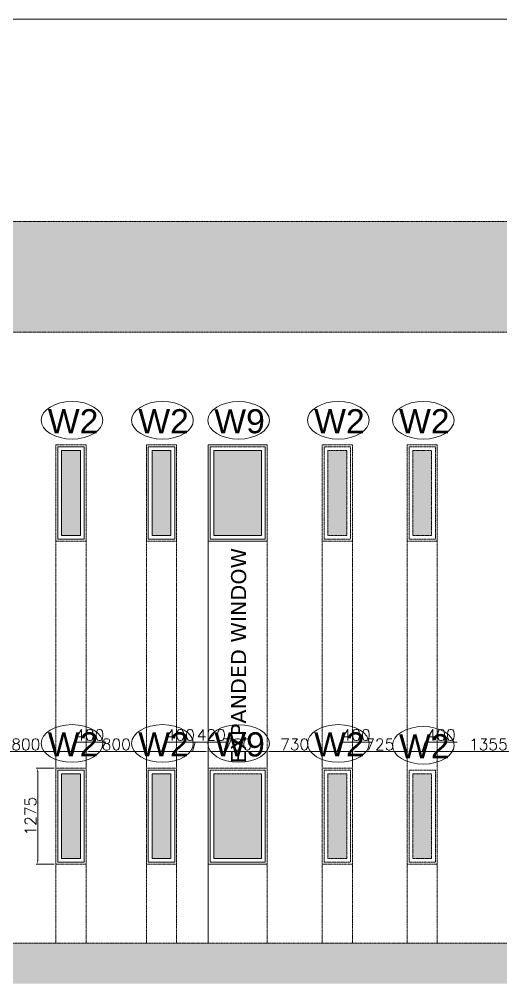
# Model space of a CAD drawing. Header units: millimetres. Extents: x -2143172 to 5255, y -610845 to 279739.
# Drawn here: x -1025896 to -1019511, y -574446 to -561642 of the extents above; entities that cross this region are included whole.
import ezdxf

# ---------------------------------------------------------------- set-up
doc = ezdxf.new("R2010")
doc.units = ezdxf.units.MM
doc.header["$LTSCALE"] = 30
doc.linetypes.add('HIDDEN2', pattern=[0.1875, 0.125, -0.0625])
doc.layers.get('0').update_dxf_attribs({"lineweight": 5})
doc.layers.get('Defpoints').update_dxf_attribs({"lineweight": 5})
for name, color, linetype, lineweight in [('Al Window tag', 5, 'Continuous', 5), ('Aluminum', 7, 'Continuous', 5), ('dims.', 152, 'Continuous', 5), ('Fill Aluminum Cladding', 254, 'Continuous', 5), ('Frame', 7, 'Continuous', 5), ('Glass Hatch', 165, 'Continuous', 5), ('Hatch', 252, 'Continuous', 5), ('Proj', 7, 'HIDDEN2', 5)]:
    doc.layers.add(name, color=color, linetype=linetype, lineweight=lineweight)
doc.layers.add('X-WHITE glass', color=255, linetype='Continuous')
doc.styles.add('SIMPLEX', font='SIMPLEX.shx', dxfattribs={"height": 150})
doc.styles.add('style4', font='verdana.ttf', dxfattribs={"height": 200})
doc.styles.add('TTLB-A0-JeddahDP$0$swis721', font='swiss.ttf')
doc.dimstyles.new('Buk', dxfattribs={"dimtxt": 150, "dimasz": 50, "dimexe": 20, "dimexo": 25, "dimgap": 20, "dimtad": 1, "dimdec": 0, "dimrnd": 5, "dimdsep": 46, "dimtxsty": 'SIMPLEX', "dimcen": 0, "dimdle": 20, "dimclrd": 256, "dimclre": 256, "dimclrt": 256, "dimadec": 0, "dimazin": 0, "dimtfac": 0.0075, "dimtdec": 0, "dimtmove": 1, "dimatfit": 2, "dimldrblk": 'ARCHTICK', "dimfxl": 1, "dimtolj": 1, "dimtzin": 0, "dimlwd": -1, "dimlwe": -1, "dimarcsym": 0})

# ---------------------------------------------------------------- blocks, each defined once
blk = doc.blocks.new('*D840')
at = {"layer": 'Defpoints', "color": 0, "transparency": 16777216}
for p in [(-1021878, -571364), (-1022610, -571584, 0), (-1021878, -571584, 0)]:
    blk.add_point(p, dxfattribs=at)
at = {"layer": 'dims.', "linetype": 'Continuous', "transparency": 16777216}
for p, q in [((-1022610, -571559), (-1022610, -571344)), ((-1021878, -571559), (-1021878, -571344))]:
    blk.add_line(p, q, dxfattribs=at)
at = {"layer": 'dims.', "transparency": 16777216}
blk.add_line((-1022560, -571364), (-1021928, -571364), dxfattribs=at)
for points in [[(-1022560, -571356), (-1022560, -571372), (-1022610, -571364)], [(-1021928, -571356), (-1021928, -571372), (-1021878, -571364)]]:
    blk.add_solid(points, dxfattribs=at)
at = {"layer": 'dims.', "transparency": 16777216, "insert": (-1022244, -571269), "char_height": 150, "attachment_point": 5, "style": 'SIMPLEX'}
blk.add_mtext('\\A1;730', dxfattribs=at)
blk = doc.blocks.new('_ArchTick')
at = {"color": 0, "linetype": 'ByBlock', "const_width": 0.15}
blk.add_lwpolyline([(-0.5, -0.5), (0.5, 0.5)], dxfattribs=at)
blk = doc.blocks.new('*D841')
at = {"layer": 'Defpoints', "color": 0, "transparency": 16777216}
for p in [(-1021478, -571364), (-1021878, -571584, 0), (-1021478, -571584, 0)]:
    blk.add_point(p, dxfattribs=at)
at = {"layer": 'dims.', "transparency": 16777216}
for p, q in [((-1021678, -571364), (-1021640, -571239)), ((-1021640, -571239), (-1021214, -571239)), ((-1021828, -571364), (-1021528, -571364))]:
    blk.add_line(p, q, dxfattribs=at)
at = {"layer": 'dims.', "linetype": 'Continuous', "transparency": 16777216}
for p, q in [((-1021878, -571559), (-1021878, -571344)), ((-1021478, -571559), (-1021478, -571344))]:
    blk.add_line(p, q, dxfattribs=at)
at = {"layer": 'dims.', "transparency": 16777216}
for points in [[(-1021828, -571356), (-1021828, -571372), (-1021878, -571364)], [(-1021528, -571356), (-1021528, -571372), (-1021478, -571364)]]:
    blk.add_solid(points, dxfattribs=at)
at = {"layer": 'dims.', "transparency": 16777216, "insert": (-1021427, -571144), "char_height": 150, "attachment_point": 5, "style": 'SIMPLEX'}
blk.add_mtext('\\A1;400', dxfattribs=at)
blk = doc.blocks.new('*D842')
at = {"layer": 'Defpoints', "color": 0, "transparency": 16777216}
for p in [(-1020751, -571364, 0), (-1020751, -571364), (-1021478, -571584, 0)]:
    blk.add_point(p, dxfattribs=at)
at = {"layer": 'dims.', "linetype": 'Continuous', "transparency": 16777216}
for p, q in [((-1021478, -571559), (-1021478, -571344)), ((-1020751, -571339), (-1020751, -571344))]:
    blk.add_line(p, q, dxfattribs=at)
at = {"layer": 'dims.', "transparency": 16777216}
blk.add_line((-1021428, -571364), (-1020801, -571364), dxfattribs=at)
for points in [[(-1021428, -571356), (-1021428, -571372), (-1021478, -571364)], [(-1020801, -571356), (-1020801, -571372), (-1020751, -571364)]]:
    blk.add_solid(points, dxfattribs=at)
at = {"layer": 'dims.', "transparency": 16777216, "insert": (-1021115, -571269), "char_height": 150, "attachment_point": 5, "style": 'SIMPLEX'}
blk.add_mtext('\\A1;725', dxfattribs=at)
blk = doc.blocks.new('*D843')
at = {"layer": 'Defpoints', "color": 0, "transparency": 16777216}
for p in [(-1020751, -571364, 0), (-1020351, -571364, 0), (-1020351, -571364)]:
    blk.add_point(p, dxfattribs=at)
at = {"layer": 'dims.', "transparency": 16777216}
for p, q in [((-1020551, -571364), (-1020514, -571239)), ((-1020514, -571239), (-1020088, -571239)), ((-1020701, -571364), (-1020401, -571364))]:
    blk.add_line(p, q, dxfattribs=at)
at = {"layer": 'dims.', "linetype": 'Continuous', "transparency": 16777216}
for p, q in [((-1020751, -571339), (-1020751, -571344)), ((-1020351, -571339), (-1020351, -571344))]:
    blk.add_line(p, q, dxfattribs=at)
at = {"layer": 'dims.', "transparency": 16777216}
for points in [[(-1020701, -571356), (-1020701, -571372), (-1020751, -571364)], [(-1020401, -571356), (-1020401, -571372), (-1020351, -571364)]]:
    blk.add_solid(points, dxfattribs=at)
at = {"layer": 'dims.', "transparency": 16777216, "insert": (-1020301, -571144), "char_height": 150, "attachment_point": 5, "style": 'SIMPLEX'}
blk.add_mtext('\\A1;400', dxfattribs=at)
blk = doc.blocks.new('*D853')
at = {"layer": 'Defpoints', "color": 0, "transparency": 16777216}
for p in [(-1025410, -571364), (-1026210, -571602, 0), (-1025410, -571584, 0)]:
    blk.add_point(p, dxfattribs=at)
at = {"layer": 'dims.', "linetype": 'Continuous', "transparency": 16777216}
for p, q in [((-1026210, -571577), (-1026210, -571344)), ((-1025410, -571559), (-1025410, -571344))]:
    blk.add_line(p, q, dxfattribs=at)
at = {"layer": 'dims.', "transparency": 16777216}
blk.add_line((-1026160, -571364), (-1025460, -571364), dxfattribs=at)
for points in [[(-1026160, -571356), (-1026160, -571372), (-1026210, -571364)], [(-1025460, -571356), (-1025460, -571372), (-1025410, -571364)]]:
    blk.add_solid(points, dxfattribs=at)
at = {"layer": 'dims.', "transparency": 16777216, "insert": (-1025810, -571269), "char_height": 150, "attachment_point": 5, "style": 'SIMPLEX'}
blk.add_mtext('\\A1;800', dxfattribs=at)
blk = doc.blocks.new('*D854')
at = {"layer": 'Defpoints', "color": 0, "transparency": 16777216}
for p in [(-1025010, -571364), (-1025410, -571584, 0), (-1025010, -571584, 0)]:
    blk.add_point(p, dxfattribs=at)
at = {"layer": 'dims.', "transparency": 16777216}
for p, q in [((-1025210, -571364), (-1025172, -571239)), ((-1025172, -571239), (-1024747, -571239)), ((-1025360, -571364), (-1025060, -571364))]:
    blk.add_line(p, q, dxfattribs=at)
at = {"layer": 'dims.', "linetype": 'Continuous', "transparency": 16777216}
for p, q in [((-1025410, -571559), (-1025410, -571344)), ((-1025010, -571559), (-1025010, -571344))]:
    blk.add_line(p, q, dxfattribs=at)
at = {"layer": 'dims.', "transparency": 16777216}
for points in [[(-1025360, -571356), (-1025360, -571372), (-1025410, -571364)], [(-1025060, -571356), (-1025060, -571372), (-1025010, -571364)]]:
    blk.add_solid(points, dxfattribs=at)
at = {"layer": 'dims.', "transparency": 16777216, "insert": (-1024960, -571144), "char_height": 150, "attachment_point": 5, "style": 'SIMPLEX'}
blk.add_mtext('\\A1;400', dxfattribs=at)
blk = doc.blocks.new('*D855')
at = {"layer": 'Defpoints', "color": 0, "transparency": 16777216}
for p in [(-1024210, -571364), (-1025010, -571584, 0), (-1024210, -571584, 0)]:
    blk.add_point(p, dxfattribs=at)
at = {"layer": 'dims.', "linetype": 'Continuous', "transparency": 16777216}
for p, q in [((-1025010, -571559), (-1025010, -571344)), ((-1024210, -571559), (-1024210, -571344))]:
    blk.add_line(p, q, dxfattribs=at)
at = {"layer": 'dims.', "transparency": 16777216}
blk.add_line((-1024960, -571364), (-1024260, -571364), dxfattribs=at)
for points in [[(-1024960, -571356), (-1024960, -571372), (-1025010, -571364)], [(-1024260, -571356), (-1024260, -571372), (-1024210, -571364)]]:
    blk.add_solid(points, dxfattribs=at)
at = {"layer": 'dims.', "transparency": 16777216, "insert": (-1024610, -571269), "char_height": 150, "attachment_point": 5, "style": 'SIMPLEX'}
blk.add_mtext('\\A1;800', dxfattribs=at)
blk = doc.blocks.new('*D856')
at = {"layer": 'Defpoints', "color": 0, "transparency": 16777216}
for p in [(-1023810, -571364), (-1024210, -571584, 0), (-1023810, -571584, 0)]:
    blk.add_point(p, dxfattribs=at)
at = {"layer": 'dims.', "transparency": 16777216}
for p, q in [((-1024010, -571364), (-1023972, -571239)), ((-1023972, -571239), (-1023547, -571239)), ((-1024160, -571364), (-1023860, -571364))]:
    blk.add_line(p, q, dxfattribs=at)
at = {"layer": 'dims.', "linetype": 'Continuous', "transparency": 16777216}
for p, q in [((-1024210, -571559), (-1024210, -571344)), ((-1023810, -571559), (-1023810, -571344))]:
    blk.add_line(p, q, dxfattribs=at)
at = {"layer": 'dims.', "transparency": 16777216}
for points in [[(-1024160, -571356), (-1024160, -571372), (-1024210, -571364)], [(-1023860, -571356), (-1023860, -571372), (-1023810, -571364)]]:
    blk.add_solid(points, dxfattribs=at)
at = {"layer": 'dims.', "transparency": 16777216, "insert": (-1023760, -571144), "char_height": 150, "attachment_point": 5, "style": 'SIMPLEX'}
blk.add_mtext('\\A1;400', dxfattribs=at)
blk = doc.blocks.new('*D857')
at = {"layer": 'Defpoints', "color": 0, "transparency": 16777216}
for p in [(-1023390, -571364), (-1023810, -571584, 0), (-1023390, -571584, 0)]:
    blk.add_point(p, dxfattribs=at)
at = {"layer": 'dims.', "transparency": 16777216}
for p, q in [((-1023600, -571364), (-1023562, -571239)), ((-1023562, -571239), (-1023137, -571239)), ((-1023760, -571364), (-1023440, -571364))]:
    blk.add_line(p, q, dxfattribs=at)
at = {"layer": 'dims.', "linetype": 'Continuous', "transparency": 16777216}
for p, q in [((-1023810, -571559), (-1023810, -571344)), ((-1023390, -571559), (-1023390, -571344))]:
    blk.add_line(p, q, dxfattribs=at)
at = {"layer": 'dims.', "transparency": 16777216}
for points in [[(-1023760, -571356), (-1023760, -571372), (-1023810, -571364)], [(-1023440, -571356), (-1023440, -571372), (-1023390, -571364)]]:
    blk.add_solid(points, dxfattribs=at)
at = {"layer": 'dims.', "transparency": 16777216, "insert": (-1023350, -571144), "char_height": 150, "attachment_point": 5, "style": 'SIMPLEX'}
blk.add_mtext('\\A1;420', dxfattribs=at)
blk = doc.blocks.new('*D858')
at = {"layer": 'Defpoints', "color": 0, "transparency": 16777216}
for p in [(-1022610, -571364), (-1023390, -571584, 0), (-1022610, -571584, 0)]:
    blk.add_point(p, dxfattribs=at)
at = {"layer": 'dims.', "linetype": 'Continuous', "transparency": 16777216}
for p, q in [((-1023390, -571559), (-1023390, -571344)), ((-1022610, -571559), (-1022610, -571344))]:
    blk.add_line(p, q, dxfattribs=at)
at = {"layer": 'dims.', "transparency": 16777216}
blk.add_line((-1023340, -571364), (-1022660, -571364), dxfattribs=at)
for points in [[(-1023340, -571356), (-1023340, -571372), (-1023390, -571364)], [(-1022660, -571356), (-1022660, -571372), (-1022610, -571364)]]:
    blk.add_solid(points, dxfattribs=at)
at = {"layer": 'dims.', "transparency": 16777216, "insert": (-1023000, -571269), "char_height": 150, "attachment_point": 5, "style": 'SIMPLEX'}
blk.add_mtext('\\A1;780', dxfattribs=at)
blk = doc.blocks.new('*D859')
at = {"layer": 'Defpoints', "color": 0, "transparency": 16777216}
for p in [(-1020351, -571364, 0), (-1018997, -571364, 0), (-1018997, -571364)]:
    blk.add_point(p, dxfattribs=at)
at = {"layer": 'dims.', "linetype": 'Continuous', "transparency": 16777216}
for p, q in [((-1020351, -571339), (-1020351, -571344)), ((-1018997, -571339), (-1018997, -571344))]:
    blk.add_line(p, q, dxfattribs=at)
at = {"layer": 'dims.', "transparency": 16777216}
blk.add_line((-1020301, -571364), (-1019047, -571364), dxfattribs=at)
for points in [[(-1020301, -571356), (-1020301, -571372), (-1020351, -571364)], [(-1019047, -571356), (-1019047, -571372), (-1018997, -571364)]]:
    blk.add_solid(points, dxfattribs=at)
at = {"layer": 'dims.', "transparency": 16777216, "insert": (-1019674, -571269), "char_height": 150, "attachment_point": 5, "style": 'SIMPLEX'}
blk.add_mtext('\\A1;1355', dxfattribs=at)
blk = doc.blocks.new('*D929')
at = {"layer": 'Defpoints', "color": 0, "transparency": 16777216}
for p in [(-1025410, -571584, 0), (-1025652, -572859), (-1025410, -572859, 0)]:
    blk.add_point(p, dxfattribs=at)
at = {"layer": 'dims.', "linetype": 'Continuous', "transparency": 16777216}
for p, q in [((-1025435, -571584), (-1025672, -571584)), ((-1025435, -572859), (-1025672, -572859))]:
    blk.add_line(p, q, dxfattribs=at)
at = {"layer": 'dims.', "transparency": 16777216}
blk.add_line((-1025652, -571634), (-1025652, -572809), dxfattribs=at)
for points in [[(-1025661, -571634), (-1025644, -571634), (-1025652, -571584)], [(-1025661, -572809), (-1025644, -572809), (-1025652, -572859)]]:
    blk.add_solid(points, dxfattribs=at)
at = {"layer": 'dims.', "transparency": 16777216, "insert": (-1025747, -572222), "char_height": 150, "attachment_point": 5, "rotation": 90, "style": 'SIMPLEX'}
blk.add_mtext('\\A1;1275', dxfattribs=at)
blk = doc.blocks.new('A$C269B7191')
at = {"layer": 'Al Window tag'}
blk.add_ellipse((0, 0), major_axis=(409, 0), ratio=0.610025, dxfattribs=at)
at = {"layer": 'Al Window tag', "insert": (-321, 148), "char_height": 320, "attachment_point": 1, "style": 'TTLB-A0-JeddahDP$0$swis721'}
blk.add_mtext_dynamic_manual_height_columns('W2', width=1569.46, gutter_width=9406, heights=[480], dxfattribs=at)
blk = doc.blocks.new('A$C262E07A7')
at = {"layer": 'Al Window tag'}
blk.add_ellipse((389, -327, 0), major_axis=(409, 0), ratio=0.610025, dxfattribs=at)
at = {"layer": 'Al Window tag', "insert": (67, -179, 0), "char_height": 320, "attachment_point": 1, "style": 'TTLB-A0-JeddahDP$0$swis721'}
blk.add_mtext_dynamic_manual_height_columns('W9', width=1569.46, gutter_width=9406, heights=[480], dxfattribs=at)

msp = doc.modelspace()

# ---------------------------------------------------------------- hatches: boundary and pattern name
at = {"layer": 'Fill Aluminum Cladding'}
h = msp.add_hatch(color=256, dxfattribs=at)
h.dxf.hatch_style = 1
h.set_gradient(color1=(105, 104, 99), color2=(38, 39, 39), tint=1, name='CURVED')
h.paths.add_polyline_path([(-983540, -564329.1), (-1035560, -564329.1), (-1035560, -565794.1), (-984140, -565794.1), (-984140, -573909.1), (-983540, -573909.1)])
at = {"layer": 'Glass Hatch', "transparency": 33554597}
h = msp.add_hatch(color=256, dxfattribs=at)
h.dxf.hatch_style = 1
h.set_gradient(color1=(152, 180, 195), color2=(184, 211, 219), rotation=90, name='HEMISPHERICAL')
h.paths.add_polyline_path([(-988445, -567369.1), (-989494.9, -567369.1), (-989494.9, -568519.1), (-988445, -568519.1)])
h.paths.add_polyline_path([(-988445, -568719.1), (-989494.9, -568719.1), (-989494.9, -569419.1), (-988445, -569419.1)])
h.paths.add_polyline_path([(-988445, -571659.1), (-989494.9, -571659.1), (-989494.9, -572809.1), (-988445, -572809.1)])
h.paths.add_polyline_path([(-988445, -573009.1), (-989494.9, -573009.1), (-989494.9, -573709.1), (-988445, -573709.1)])
h.paths.add_polyline_path([(-1022935, -571659.1), (-1023315, -571659.1), (-1023315, -572784.1), (-1022935, -572784.1)])
h.paths.add_polyline_path([(-1007345, -567369.1), (-1008395, -567369.1), (-1008395, -568519.1), (-1007345, -568519.1)])
h.paths.add_polyline_path([(-1007345, -568719.1), (-1008395, -568719.1), (-1008395, -569419.1), (-1007345, -569419.1)])
h.paths.add_polyline_path([(-1007345, -573009.1), (-1008395, -573009.1), (-1008395, -573709.1), (-1007345, -573709.1)])
h.paths.add_polyline_path([(-1007345, -571659.1), (-1008395, -571659.1), (-1008395, -572809.1), (-1007345, -572809.1)])
h.paths.add_polyline_path([(-1022935, -567369.1), (-1023315, -567369.1), (-1023315, -568494.1), (-1022935, -568494.1)])
h.paths.add_polyline_path([(-984215, -567369.1), (-984865, -567369.1), (-984865, -568519.1), (-984215, -568519.1)])
h.paths.add_polyline_path([(-984215, -568719.1), (-984865, -568719.1), (-984865, -569419.1), (-984215, -569419.1)])
h.paths.add_polyline_path([(-984215, -571659.1), (-984865, -571659.1), (-984865, -572809.1), (-984215, -572809.1)])
h.paths.add_polyline_path([(-984215, -573009.1), (-984865, -573009.1), (-984865, -573709.1), (-984215, -573709.1)])
h.paths.add_polyline_path([(-986085, -573009.1), (-987435, -573009.1), (-987435, -573709.1), (-986085, -573709.1)])
h.paths.add_polyline_path([(-986085, -571659.1), (-987435, -571659.1), (-987435, -572809.1), (-986085, -572809.1)])
h.paths.add_polyline_path([(-986085, -567369.1), (-987435, -567369.1), (-987435, -568519.1), (-986085, -568519.1)])
h.paths.add_polyline_path([(-992545, -573009.1), (-993895, -573009.1), (-993895, -573709.1), (-992545, -573709.1)])
h.paths.add_polyline_path([(-992545, -571659.1), (-993895, -571659.1), (-993895, -572809.1), (-992545, -572809.1)])
h.paths.add_polyline_path([(-992545, -568719.1), (-993895, -568719.1), (-993895, -569419.1), (-992545, -569419.1)])
h.paths.add_polyline_path([(-992545, -567369.1), (-993895, -567369.1), (-993895, -568519.1), (-992545, -568519.1)])
h.paths.add_polyline_path([(-996713.4, -567369.1), (-997514.8, -567369.1), (-997514.8, -568519.1), (-996713.4, -568519.1)])
h.paths.add_polyline_path([(-996713.4, -568719.1), (-997514.8, -568719.1), (-997514.8, -569419.1), (-996713.4, -569419.1)])
h.paths.add_polyline_path([(-1003701.5, -568719.1), (-1004751.5, -568719.1), (-1004751.5, -569419.1), (-1003701.5, -569419.1)])
h.paths.add_polyline_path([(-1003701.5, -567369.1), (-1004751.5, -567369.1), (-1004751.5, -568519.1), (-1003701.5, -568519.1)])
h.paths.add_polyline_path([(-1005829.7, -567369.1), (-1006879.7, -567369.1), (-1006879.7, -568519.1), (-1005829.7, -568519.1)])
h.paths.add_polyline_path([(-1005829.7, -568719.1), (-1006879.7, -568719.1), (-1006879.7, -569419.1), (-1005829.7, -569419.1)])
h.paths.add_polyline_path([(-1010900, -567369.1), (-1011950, -567369.1), (-1011950, -568519.1), (-1010900, -568519.1)])
h.paths.add_polyline_path([(-1010900, -568719.1), (-1011950, -568719.1), (-1011950, -569419.1), (-1010900, -569419.1)])
h.paths.add_polyline_path([(-1013065.2, -567369.1), (-1014415.2, -567369.1), (-1014415.2, -568519.1), (-1013065.2, -568519.1)])
h.paths.add_polyline_path([(-1013065.2, -568719.1), (-1014415.2, -568719.1), (-1014415.2, -569419.1), (-1013065.2, -569419.1)])
h.paths.add_polyline_path([(-1016685, -567369.1), (-1018035, -567369.1), (-1018035, -568519.1), (-1016685, -568519.1)])
h.paths.add_polyline_path([(-1016685, -568719.1), (-1018035, -568719.1), (-1018035, -569419.1), (-1016685, -569419.1)])
h.paths.add_polyline_path([(-1026285, -567369.1), (-1026535, -567369.1), (-1026535, -568494.1), (-1026285, -568494.1)])
h.paths.add_polyline_path([(-1025085, -567369.1), (-1025335, -567369.1), (-1025335, -568494.1), (-1025085, -568494.1)])
h.paths.add_polyline_path([(-1023885, -567369.1), (-1024135, -567369.1), (-1024135, -568494.1), (-1023885, -568494.1)])
h.paths.add_polyline_path([(-1022685, -567369.1), (-1022935, -567369.1), (-1022935, -568494.1), (-1022685, -568494.1)])
h.paths.add_polyline_path([(-1021552.6, -567369.1), (-1021802.6, -567369.1), (-1021802.6, -568494.1), (-1021552.6, -568494.1)])
h.paths.add_polyline_path([(-1020426.5, -567369.1), (-1020676.5, -567369.1), (-1020676.5, -568494.1), (-1020426.5, -568494.1)])
h.paths.add_polyline_path([(-1018671.8, -567369.1), (-1018921.8, -567369.1), (-1018921.8, -568494.1), (-1018671.8, -568494.1)])
h.paths.add_polyline_path([(-1026285, -571659.1), (-1026535, -571659.1), (-1026535, -572784.1), (-1026285, -572784.1)])
h.paths.add_polyline_path([(-1025085, -571659.1), (-1025335, -571659.1), (-1025335, -572784.1), (-1025085, -572784.1)])
h.paths.add_polyline_path([(-1023885, -571659.1), (-1024135, -571659.1), (-1024135, -572784.1), (-1023885, -572784.1)])
h.paths.add_polyline_path([(-1022685, -571659.1), (-1022935, -571659.1), (-1022935, -572784.1), (-1022685, -572784.1)])
h.paths.add_polyline_path([(-1021552.6, -571659.1), (-1021802.6, -571659.1), (-1021802.6, -572784.1), (-1021552.6, -572784.1)])
h.paths.add_polyline_path([(-1020426.5, -571659.1), (-1020676.5, -571659.1), (-1020676.5, -572784.1), (-1020426.5, -572784.1)])
h.paths.add_polyline_path([(-1018671.8, -571659.1), (-1018921.8, -571659.1), (-1018921.8, -572784.1), (-1018671.8, -572784.1)])
h.paths.add_polyline_path([(-1016685, -571659.1), (-1018035, -571659.1), (-1018035, -572809.1), (-1016685, -572809.1)])
h.paths.add_polyline_path([(-1016685, -573009.1), (-1018035, -573009.1), (-1018035, -573709.1), (-1016685, -573709.1)])
h.paths.add_polyline_path([(-1013065.2, -571659.1), (-1014415.2, -571659.1), (-1014415.2, -572809.1), (-1013065.2, -572809.1)])
h.paths.add_polyline_path([(-1013065.2, -573009.1), (-1014415.2, -573009.1), (-1014415.2, -573709.1), (-1013065.2, -573709.1)])
h.paths.add_polyline_path([(-1010900, -571659.1), (-1011950, -571659.1), (-1011950, -572809.1), (-1010900, -572809.1)])
h.paths.add_polyline_path([(-1010900, -573009.1), (-1011950, -573009.1), (-1011950, -573709.1), (-1010900, -573709.1)])
h.paths.add_polyline_path([(-1005829.7, -571659.1), (-1006879.7, -571659.1), (-1006879.7, -572809.1), (-1005829.7, -572809.1)])
h.paths.add_polyline_path([(-1005829.7, -573009.1), (-1006879.7, -573009.1), (-1006879.7, -573709.1), (-1005829.7, -573709.1)])
h.paths.add_polyline_path([(-1003701.5, -571659.1), (-1004751.5, -571659.1), (-1004751.5, -572809.1), (-1003701.5, -572809.1)])
h.paths.add_polyline_path([(-1003701.5, -573009.1), (-1004751.5, -573009.1), (-1004751.5, -573709.1), (-1003701.5, -573709.1)])
h.paths.add_polyline_path([(-996713.4, -571659.1), (-997514.8, -571659.1), (-997514.8, -572809.1), (-996713.4, -572809.1)])
h.paths.add_polyline_path([(-996713.4, -573009.1), (-997514.8, -573009.1), (-997514.8, -573709.1), (-996713.4, -573709.1)])
h.paths.add_polyline_path([(-1002663.4, -573009.1), (-1002663.4, -573709.1), (-1001613.4, -573709.1), (-1001613.4, -573009.1)])
h.paths.add_polyline_path([(-1001613.4, -572809.1), (-1001613.4, -571659.1), (-1002663.4, -571659.1), (-1002663.4, -572809.1)])
h.paths.add_polyline_path([(-1002663.4, -568719.1), (-1002663.4, -569419.1), (-1001613.4, -569419.1), (-1001613.4, -568719.1)])
h.paths.add_polyline_path([(-1001613.4, -568519.1), (-1001613.4, -567369.1), (-1002663.4, -567369.1), (-1002663.4, -568519.1)])
h.paths.add_polyline_path([(-995979.2, -568519.1), (-995979.2, -567369.1), (-994629.2, -567369.1), (-994629.2, -568519.1)])
h.paths.add_polyline_path([(-994629.2, -568719.1), (-994629.2, -569419.1), (-995979.2, -569419.1), (-995979.2, -568719.1)])
h.paths.add_polyline_path([(-995979.2, -572809.1), (-995979.2, -571659.1), (-994629.2, -571659.1), (-994629.2, -572809.1)])
h.paths.add_polyline_path([(-994629.2, -573009.1), (-994629.2, -573709.1), (-995979.2, -573709.1), (-995979.2, -573009.1)])
h.paths.add_polyline_path([(-990145, -568519.1), (-990145, -567369.1), (-990665, -567369.1), (-990665, -568519.1)])
h.paths.add_polyline_path([(-990145, -569419.1), (-990145, -568719.1), (-990665, -568719.1), (-990665, -569419.1)])
h.paths.add_polyline_path([(-986085, -568719.1), (-987435, -568719.1), (-987435, -569419.1), (-986085, -569419.1)])
h.paths.add_polyline_path([(-990145, -572809.1), (-990145, -571659.1), (-990665, -571659.1), (-990665, -572809.1)])
h.paths.add_polyline_path([(-990145, -573709.1), (-990145, -573009.1), (-990665, -573009.1), (-990665, -573709.1)])
h.paths.add_polyline_path([(-999495, -567369.1), (-999495, -568519.1), (-998720, -568519.1), (-998720, -567369.1)])
h.paths.add_polyline_path([(-998720, -569419.1), (-998720, -568719.1), (-999495, -568719.1), (-999495, -569419.1)])
h.paths.add_polyline_path([(-998720, -572809.1), (-998720, -571659.1), (-999495, -571659.1), (-999495, -572809.1)])
h.paths.add_polyline_path([(-999495, -573009.1), (-999495, -573709.1), (-998720, -573709.1), (-998720, -573009.1)])
at = {"layer": 'Hatch', "transparency": 33554636}
h = msp.add_hatch(color=256, dxfattribs=at)
h.dxf.hatch_style = 1
h.paths.add_polyline_path([(-1045005.6, -573909.1), (-1045005.6, -574446.1), (-975418.5, -574446.1), (-975418.5, -573909.1)])

# ---------------------------------------------------------------- linework, layer by layer
at = {"layer": 'Aluminum'}
for p, q in [((-1023390, -567294.1, 0.2), (-1023390, -573909.1, 0.2)), ((-1023390, -567294.1, 0.2), (-1022610, -567294.1, 0.2)), ((-1023365, -567319.1, 0.2), (-1023365, -568544.1, 0.2)), ((-1022635, -568544.1, 0.2), (-1022635, -567319.1, 0.2)), ((-1023315, -567369.1, 0.2), (-1023315, -568494.1, 0.2)), ((-1022685, -567369.1, 0.2), (-1023315, -567369.1, 0.2)), ((-1022685, -568494.1, 0.2), (-1022685, -567369.1, 0.2)), ((-1023390, -568569.1, 0.2), (-1022610, -568569.1, 0.2)), ((-1023365, -568544.1, 0.2), (-1022635, -568544.1, 0.2)), ((-1023315, -568494.1, 0.2), (-1022685, -568494.1, 0.2)), ((-1023365, -571609.1, 0.2), (-1023365, -572834.1, 0.2)), ((-1023315, -571659.1, 0.2), (-1023315, -572784.1, 0.2)), ((-1022685, -572784.1, 0.2), (-1022685, -571659.1, 0.2)), ((-1022635, -572834.1, 0.2), (-1022635, -571609.1, 0.2)), ((-1023365, -572834.1, 0.2), (-1022635, -572834.1, 0.2)), ((-1023315, -572784.1, 0.2), (-1022685, -572784.1, 0.2)), ((-1022610, -572859.1, 0.2), (-1023390, -572859.1, 0.2))]:
    msp.add_line(p, q, dxfattribs=at)
at = {"layer": 'Aluminum', "elevation": 0.2}
for points in [[(-1025035, -567319.1), (-1025385, -567319.1), (-1025385, -568544.1), (-1025035, -568544.1)], [(-1023835, -567319.1), (-1024185, -567319.1), (-1024185, -568544.1), (-1023835, -568544.1)], [(-1025085, -567369.1), (-1025335, -567369.1), (-1025335, -568494.1), (-1025085, -568494.1)], [(-1023885, -567369.1), (-1024135, -567369.1), (-1024135, -568494.1), (-1023885, -568494.1)], [(-1025035, -571609.1), (-1025385, -571609.1), (-1025385, -572834.1), (-1025035, -572834.1)], [(-1025085, -571659.1), (-1025335, -571659.1), (-1025335, -572784.1), (-1025085, -572784.1)], [(-1023835, -571609.1), (-1024185, -571609.1), (-1024185, -572834.1), (-1023835, -572834.1)], [(-1023885, -571659.1), (-1024135, -571659.1), (-1024135, -572784.1), (-1023885, -572784.1)]]:
    msp.add_lwpolyline(points, close=True, dxfattribs=at)
at = {"layer": 'Frame'}
msp.add_line((-975418.5, -561642.4, 0.1), (-1045005.6, -561642.4, 0.1), dxfattribs=at)
at = {"layer": 'Proj'}
for p, q in [((-1035560, -564329.1, 0.2), (-983540, -564329.1, 0.2)), ((-1035560, -565794.1, 0.2), (-984140, -565794.1, 0.2)), ((-1025410, -567294.1, 0.2), (-1025410, -573909.1, 0.2)), ((-1025410, -567294.1, 0.2), (-1025010, -567294.1, 0.2)), ((-1025010, -567294.1, 0.2), (-1025010, -573909.1, 0.2)), ((-1024210, -567294.1, 0.2), (-1024210, -573909.1, 0.2)), ((-1024210, -567294.1, 0.2), (-1023810, -567294.1, 0.2)), ((-1023810, -567294.1, 0.2), (-1023810, -573909.1, 0.2)), ((-1023365, -567319.1, 0.2), (-1022635, -567319.1, 0.2)), ((-1023010, -567294.1, 0.2), (-1022610, -567294.1, 0.2)), ((-1022610, -567294.1, 0.2), (-1022610, -573909.1, 0.2)), ((-1022610, -567294.1, 0.2), (-1022610, -573909.1, 0.2)), ((-1021877.6, -567294.1, 0.2), (-1021877.6, -573909.1, 0.2)), ((-1021877.6, -567294.1, 0.2), (-1021477.6, -567294.1, 0.2)), ((-1021477.6, -567294.1, 0.2), (-1021477.6, -573909.1, 0.2)), ((-1020751.5, -567294.1, 0.2), (-1020751.5, -573909.1, 0.2)), ((-1020751.5, -567294.1, 0.2), (-1020351.5, -567294.1, 0.2)), ((-1020351.5, -567294.1, 0.2), (-1020351.5, -573909.1, 0.2)), ((-1025410, -568569.1, 0.2), (-1025010, -568569.1, 0.2)), ((-1024210, -568569.1, 0.2), (-1023810, -568569.1, 0.2)), ((-1023010, -568569.1, 0.2), (-1022610, -568569.1, 0.2)), ((-1021877.6, -568569.1, 0.2), (-1021477.6, -568569.1, 0.2)), ((-1020751.5, -568569.1, 0.2), (-1020351.5, -568569.1, 0.2)), ((-1025410, -571584.1, 0.2), (-1025010, -571584.1, 0.2)), ((-1024210, -571584.1, 0.2), (-1023810, -571584.1, 0.2)), ((-1023390, -571584.1, 0.2), (-1022610, -571584.1, 0.2)), ((-1023365, -571609.1, 0.2), (-1022635, -571609.1, 0.2)), ((-1023315, -571659.1, 0.2), (-1022685, -571659.1, 0.2)), ((-1021877.6, -571584.1, 0.2), (-1021477.6, -571584.1, 0.2)), ((-1023365, -572834.1, 0.2), (-1022990, -572834.1, 0.2)), ((-1025410, -572859.1, 0.2), (-1025010, -572859.1, 0.2)), ((-1024210, -572859.1, 0.2), (-1023810, -572859.1, 0.2)), ((-1021877.6, -572859.1, 0.2), (-1021477.6, -572859.1, 0.2)), ((-1020751.5, -572859.1, 0.2), (-1020351.5, -572859.1, 0.2)), ((-975418.5, -573909.1, 0.2), (-1045005.6, -573909.1, 0.2))]:
    msp.add_line(p, q, dxfattribs=at)
at = {"layer": 'Proj', "elevation": 0.2}
for points in [[(-1021502.6, -567319.1), (-1021852.6, -567319.1), (-1021852.6, -568544.1), (-1021502.6, -568544.1)], [(-1020376.5, -567319.1), (-1020726.5, -567319.1), (-1020726.5, -568544.1), (-1020376.5, -568544.1)], [(-1021552.6, -567369.1), (-1021802.6, -567369.1), (-1021802.6, -568494.1), (-1021552.6, -568494.1)], [(-1020426.5, -567369.1), (-1020676.5, -567369.1), (-1020676.5, -568494.1), (-1020426.5, -568494.1)], [(-1021502.6, -571609.1), (-1021852.6, -571609.1), (-1021852.6, -572834.1), (-1021502.6, -572834.1)], [(-1021552.6, -571659.1), (-1021802.6, -571659.1), (-1021802.6, -572784.1), (-1021552.6, -572784.1)], [(-1020376.5, -571609.1), (-1020726.5, -571609.1), (-1020726.5, -572834.1), (-1020376.5, -572834.1)], [(-1020426.5, -571659.1), (-1020676.5, -571659.1), (-1020676.5, -572784.1), (-1020426.5, -572784.1)]]:
    msp.add_lwpolyline(points, close=True, dxfattribs=at)

# ---------------------------------------------------------------- block references
at = {"layer": 'Al Window tag'}
for name, p in [('A$C269B7191', (-1025196.9, -566966.4, 0.6)), ('A$C269B7191', (-1023996.9, -566966.4, 0.6)), ('A$C262E07A7', (-1023376.8, -566639.8, 0.6)), ('A$C269B7191', (-1021664.5, -566966.4, 0.6)), ('A$C269B7191', (-1020538.5, -566966.4, 0.6)), ('A$C269B7191', (-1025196.9, -571256.4, 0.6)), ('A$C269B7191', (-1023996.9, -571256.4, 0.6)), ('A$C262E07A7', (-1023376.8, -570929.8, 0.6)), ('A$C269B7191', (-1021664.5, -571256.4, 0.6)), ('A$C269B7191', (-1020538.5, -571281.4, 0.6))]:
    msp.add_blockref(name, p, dxfattribs=at)

# ---------------------------------------------------------------- texts
at = {"layer": 'X-WHITE glass', "ltscale": 6, "insert": (-1023087.4, -571519.8, -0.3), "char_height": 200, "attachment_point": 1, "rotation": 90, "style": 'style4'}
msp.add_mtext_dynamic_manual_height_columns('EXPANDED WINDOW', width=3692.883, gutter_width=1000, heights=[0], dxfattribs=at)

# ---------------------------------------------------------------- dimensions: what is measured, and where the dimension line sits
at = {"layer": 'dims.'}
for base, p1, p2, picture, middle in [((-1025010, -571364), (-1025410, -571584.1, 0.2), (-1025010, -571584.1, 0.2), '*D854', (-1025152.5, -571144)), ((-1023810, -571364), (-1024210, -571584.1, 0.2), (-1023810, -571584.1, 0.2), '*D856', (-1023952.5, -571144)), ((-1023390, -571364), (-1023810, -571584.1, 0.2), (-1023390, -571584.1, 0.2), '*D857', (-1023542.5, -571144)), ((-1021477.6, -571364), (-1021877.6, -571584.1, 0.2), (-1021477.6, -571584.1, 0.2), '*D841', (-1021620.1, -571144)), ((-1020351.5, -571364), (-1020751.5, -571364, 0.2), (-1020351.5, -571364, 0.2), '*D843', (-1020494, -571144)), ((-1025410, -571364), (-1026210, -571602.4, 0.2), (-1025410, -571584.1, 0.2), '*D853', (-1025810, -571269)), ((-1024210, -571364), (-1025010, -571584.1, 0.2), (-1024210, -571584.1, 0.2), '*D855', (-1024610, -571269)), ((-1022610, -571364), (-1023390, -571584.1, 0.2), (-1022610, -571584.1, 0.2), '*D858', (-1023000, -571269)), ((-1021877.6, -571364), (-1022610, -571584.1, 0.2), (-1021877.6, -571584.1, 0.2), '*D840', (-1022243.8, -571269)), ((-1020751.5, -571364), (-1021477.6, -571584.1, 0.2), (-1020751.5, -571364, 0.2), '*D842', (-1021114.5, -571269)), ((-1018996.8, -571364), (-1020351.5, -571364, 0.2), (-1018996.8, -571364, 0.2), '*D859', (-1019674.2, -571269))]:
    dim = msp.add_linear_dim(base=base, p1=p1, p2=p2, dimstyle='Buk', dxfattribs=at)
    dim.commit()
    dim.dimension.update_dxf_attribs({"geometry": picture, "text_midpoint": middle})
dim = msp.add_linear_dim(base=(-1025652.3, -572859.1), p1=(-1025410, -571584.1, 0.2), p2=(-1025410, -572859.1, 0.2), angle=90, dimstyle='Buk', dxfattribs=at)
dim.commit()
dim.dimension.update_dxf_attribs({"geometry": '*D929', "text_midpoint": (-1025747.3, -572221.6)})

doc.saveas('drawing.dxf')
